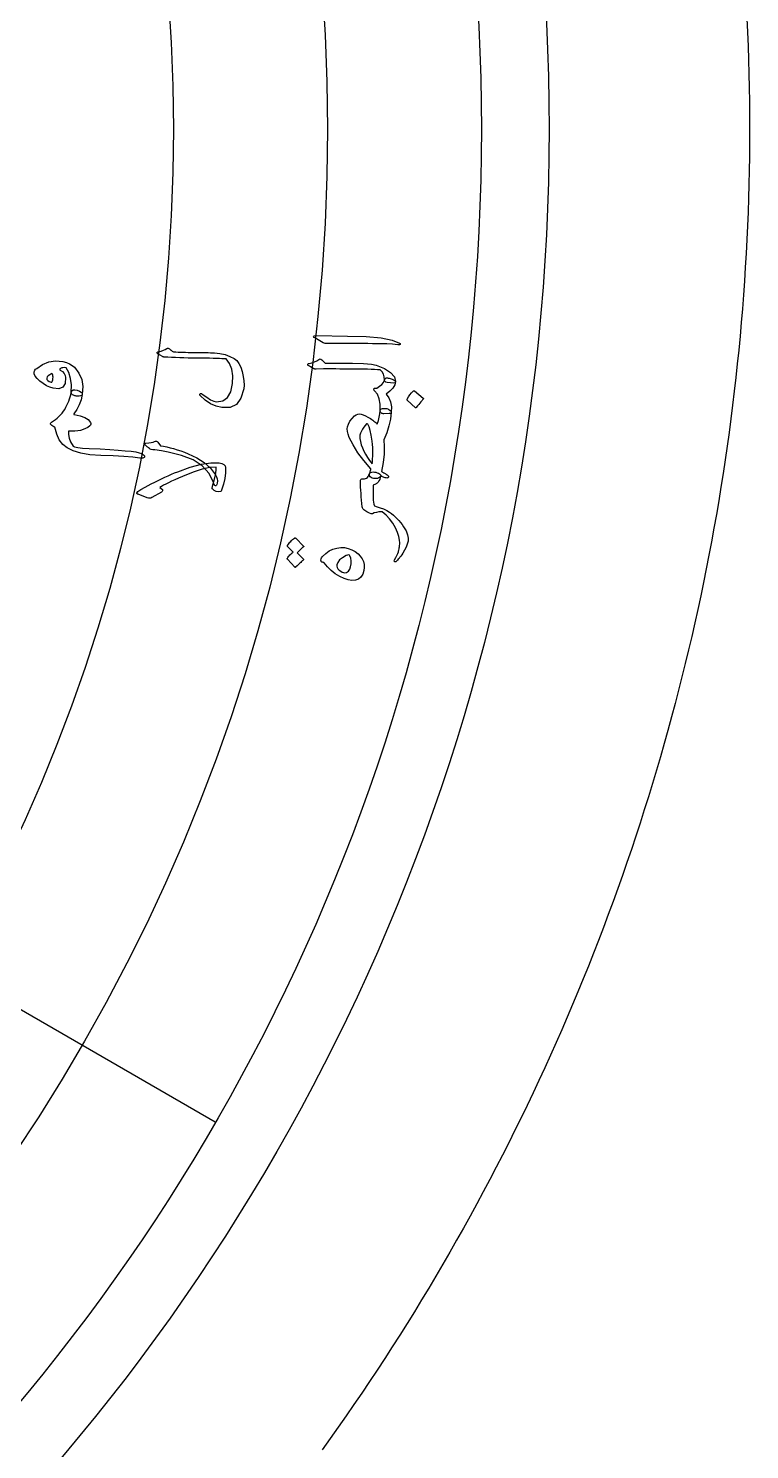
# Model space of a CAD drawing. Header units: millimetres. Extents: x -45 to 45, y -45 to 58.
# Drawn here: x 30.61 to 45, y -26.36 to 2.01 of the extents above; entities that cross this region are included whole.
import ezdxf

# ---------------------------------------------------------------- set-up
doc = ezdxf.new("R2010")
doc.units = ezdxf.units.MM
for name, color, linetype in [('CUT_OUTER', 1, 'Continuous'), ('ENGRAVE', 7, 'Continuous'), ('ENGRAVE_FINE', 8, 'Continuous'), ('GUIDE', 3, 'Continuous'), ('TEXT', 5, 'Continuous')]:
    doc.layers.add(name, color=color, linetype=linetype)

msp = doc.modelspace()

# ---------------------------------------------------------------- linework, layer by layer
at = {"layer": 'CUT_OUTER'}
msp.add_lwpolyline([(44.9458, 2.208), (44.9585, 1.9322), (44.9695, 1.6563), (44.9788, 1.3804), (44.9864, 1.1044), (44.9924, 0.8283), (44.9966, 0.5522), (44.9992, 0.2761), (45, 0), (44.9992, -0.2761), (44.9966, -0.5522), (44.9924, -0.8283), (44.9864, -1.1044), (44.9788, -1.3804), (44.9695, -1.6563), (44.9585, -1.9322), (44.9458, -2.208), (44.9314, -2.4838), (44.9153, -2.7594), (44.8975, -3.035), (44.8781, -3.3104), (44.8569, -3.5857), (44.8341, -3.8609), (44.8095, -4.1359), (44.7833, -4.4108), (44.7554, -4.6855), (44.7258, -4.96), (44.6945, -5.2343), (44.6616, -5.5085), (44.6269, -5.7824), (44.5906, -6.0561), (44.5526, -6.3296), (44.5129, -6.6029), (44.4716, -6.8759), (44.4286, -7.1486), (44.3839, -7.4211), (44.3375, -7.6933), (44.2895, -7.9652), (44.2397, -8.2368), (44.1884, -8.5081), (44.1353, -8.7791), (44.0806, -9.0497), (44.0243, -9.32), (43.9663, -9.59), (43.9066, -9.8596), (43.8453, -10.1288), (43.7823, -10.3976), (43.7177, -10.6661), (43.6514, -10.9341), (43.5835, -11.2017), (43.5139, -11.469), (43.4427, -11.7357), (43.3699, -12.0021), (43.2955, -12.268), (43.2194, -12.5334), (43.1417, -12.7983), (43.0623, -13.0628), (42.9814, -13.3268), (42.8988, -13.5903), (42.8146, -13.8532), (42.7288, -14.1157), (42.6414, -14.3776), (42.5523, -14.639), (42.4617, -14.8998), (42.3695, -15.16), (42.2757, -15.4197), (42.1803, -15.6788), (42.0833, -15.9374), (41.9847, -16.1953), (41.8845, -16.4526), (41.7828, -16.7093), (41.6795, -16.9653), (41.5746, -17.2208), (41.4681, -17.4755), (41.3601, -17.7296), (41.2506, -17.9831), (41.1394, -18.2359), (41.0268, -18.4879), (40.9126, -18.7393), (40.7968, -18.99), (40.6795, -19.24), (40.5607, -19.4892), (40.4404, -19.7377), (40.3185, -19.9855), (40.1951, -20.2325), (40.0702, -20.4788), (39.9438, -20.7242), (39.8159, -20.9689), (39.6865, -21.2129), (39.5556, -21.456), (39.4232, -21.6983), (39.2893, -21.9398), (39.1539, -22.1804), (39.0171, -22.4202), (38.8788, -22.6592), (38.739, -22.8974), (38.5978, -23.1346), (38.4551, -23.371), (38.311, -23.6065), (38.1654, -23.8412), (38.0184, -24.0749), (37.87, -24.3077), (37.7201, -24.5396), (37.5688, -24.7706), (37.4161, -25.0007), (37.262, -25.2298), (37.1065, -25.4579), (36.9496, -25.6851), (36.7913, -25.9114), (36.6316, -26.1366), (36.4706, -26.3609)], dxfattribs=at)
at = {"layer": 'ENGRAVE'}
for radius in [39.65, 33.5042]:
    msp.add_circle((0, 0), radius, dxfattribs=at)
at = {"layer": 'ENGRAVE_FINE'}
msp.add_lwpolyline([(34.3379, -19.825), (29.0155, -16.7521)], dxfattribs=at)
msp.add_circle((0, 0), 36.5771, dxfattribs=at)
at = {"layer": 'GUIDE'}
msp.add_circle((0, 0), 41, dxfattribs=at)
at = {"layer": 'TEXT'}
for points in [[(36.3569, -4.1875), (36.3136, -4.1592), (36.2996, -4.139), (36.3149, -4.1266), (36.3594, -4.122), (36.9738, -4.1348), (37.3509, -4.1428), (37.6499, -4.1682), (37.871, -4.2119), (38.0139, -4.274), (38.0251, -4.2837), (38.0307, -4.2918), (38.0309, -4.2983), (38.0257, -4.3033), (38.0179, -4.3069), (38.0081, -4.309), (37.9962, -4.3095), (37.9823, -4.3086), (37.8748, -4.2964), (37.7602, -4.2884), (37.6386, -4.2847), (37.5098, -4.2851), (37.4763, -4.2846), (37.3855, -4.284), (37.2375, -4.2834), (37.0324, -4.2826), (36.5771, -4.2839), (36.5531, -4.2823), (36.5312, -4.2785), (36.5114, -4.2725), (36.4938, -4.2643)], [(33.1926, -4.4866), (33.1863, -4.482), (33.1822, -4.4766), (33.1801, -4.4703), (33.18, -4.4633), (33.1822, -4.4566), (33.1867, -4.4513), (33.1935, -4.4473), (33.2027, -4.4448), (33.2558, -4.4317), (33.3022, -4.4164), (33.3419, -4.3987), (33.3749, -4.3788), (33.3866, -4.3731), (33.3992, -4.3728), (33.4129, -4.3777), (33.4275, -4.3879), (33.4344, -4.3941), (33.441, -4.4), (33.4474, -4.4056), (33.4536, -4.4109), (33.4593, -4.4159), (33.4646, -4.4205), (33.4694, -4.4248), (33.4736, -4.4288), (33.4814, -4.4355), (33.491, -4.4409), (33.5025, -4.4448), (33.5159, -4.4474), (33.5543, -4.4499), (33.5962, -4.4521), (33.6417, -4.4539), (33.6907, -4.4553), (33.7433, -4.4565), (33.7993, -4.4576), (33.8589, -4.4585), (33.922, -4.4594), (33.985, -4.4593), (34.0443, -4.4597), (34.0996, -4.4605), (34.1512, -4.4618), (34.1991, -4.4634), (34.2434, -4.4652), (34.2842, -4.4672), (34.3215, -4.4695), (34.4313, -4.4809), (34.5337, -4.5033), (34.6288, -4.537), (34.7166, -4.5819), (34.7664, -4.6211), (34.8097, -4.6774), (34.8464, -4.7508), (34.8764, -4.8414), (34.898, -4.9382), (34.9099, -5.0282), (34.9123, -5.1111), (34.9052, -5.187), (34.8512, -5.3716), (34.7602, -5.4953), (34.633, -5.558), (34.4699, -5.5601), (34.3532, -5.5314), (34.2424, -5.4819), (34.1374, -5.4116), (34.038, -5.3209), (34.0325, -5.3143), (34.0294, -5.3078), (34.0288, -5.3015), (34.0308, -5.2953), (34.0345, -5.2889), (34.0387, -5.2842), (34.0435, -5.2813), (34.0489, -5.2802), (34.0566, -5.28), (34.0638, -5.2814), (34.0705, -5.2844), (34.0767, -5.289), (34.1669, -5.3543), (34.245, -5.402), (34.3109, -5.432), (34.3648, -5.444), (34.4878, -5.4258), (34.5821, -5.359), (34.6474, -5.2434), (34.6832, -5.0793), (34.6887, -4.9274), (34.6693, -4.7951), (34.6251, -4.6826), (34.5565, -4.59), (34.5178, -4.5866), (34.4725, -4.5836), (34.4205, -4.581), (34.362, -4.5787), (34.2966, -4.5769), (34.2243, -4.5757), (34.1451, -4.575), (34.0589, -4.5749), (33.9702, -4.5738), (33.8829, -4.5722), (33.797, -4.5702), (33.7126, -4.5679), (33.6297, -4.565), (33.5482, -4.5614), (33.4683, -4.5572), (33.3898, -4.5524), (33.3138, -4.5507), (33.3053, -4.5492), (33.2975, -4.5469), (33.2904, -4.5439), (33.2839, -4.5401)], [(30.7233, -4.848), (30.7284, -4.8317), (30.7387, -4.8144), (30.7543, -4.796), (30.775, -4.7765), (30.8923, -4.6973), (31.0181, -4.6484), (31.1525, -4.63), (31.2956, -4.6426), (31.3682, -4.6612), (31.4318, -4.6863), (31.486, -4.718), (31.5311, -4.7564), (31.6184, -4.8725), (31.6734, -5.0011), (31.6959, -5.142), (31.6858, -5.2949), (31.6797, -5.3095), (31.6669, -5.3207), (31.6474, -5.3285), (31.6212, -5.3329), (31.6069, -5.3338), (31.5925, -5.3335), (31.5781, -5.3321), (31.5634, -5.3296), (31.5491, -5.3263), (31.5355, -5.3226), (31.5226, -5.3186), (31.5103, -5.3142), (31.4896, -5.3038), (31.475, -5.291), (31.4664, -5.2757), (31.464, -5.2579), (31.4686, -5.1091), (31.4528, -4.9771), (31.4168, -4.8619), (31.3607, -4.7636), (31.3254, -4.7625), (31.297, -4.7634), (31.2755, -4.7663), (31.2611, -4.7712), (31.2482, -4.7777), (31.2395, -4.7843), (31.2348, -4.7908), (31.2343, -4.7974), (31.2352, -4.8021), (31.2368, -4.8059), (31.2391, -4.809), (31.2423, -4.8112), (31.2874, -4.8425), (31.3205, -4.8777), (31.3415, -4.9167), (31.3506, -4.9596), (31.3408, -5.0787), (31.2957, -5.1543), (31.2156, -5.1862), (31.1006, -5.1745), (31.0369, -5.1538), (30.9724, -5.123), (30.907, -5.0821), (30.8407, -5.0312), (30.7848, -4.9801), (30.7466, -4.9325), (30.7261, -4.8885), (30.7233, -4.848)], [(36.3082, -4.7859), (36.2699, -4.7644), (36.2395, -4.7476), (36.217, -4.7355), (36.2024, -4.7281), (36.1932, -4.7227), (36.1869, -4.7164), (36.1836, -4.7093), (36.1832, -4.7013), (36.1859, -4.6927), (36.1915, -4.686), (36.2, -4.6812), (36.2114, -4.6782), (36.2671, -4.6652), (36.318, -4.6475), (36.3641, -4.6252), (36.4055, -4.5982), (36.4185, -4.5908), (36.4323, -4.59), (36.4468, -4.5956), (36.4621, -4.6078), (36.5322, -4.6706), (36.5671, -4.6714), (36.6013, -4.6721), (36.6349, -4.6727), (36.6679, -4.6732), (36.7002, -4.6736), (36.732, -4.6739), (36.7631, -4.6742), (36.7936, -4.6744), (37.0761, -4.6759), (37.2962, -4.6825), (37.4539, -4.6946), (37.5492, -4.7124), (37.7175, -4.7813), (37.8384, -4.8592), (37.9117, -4.946), (37.9374, -5.0414), (37.9371, -5.0439), (37.9367, -5.0465), (37.9364, -5.049), (37.9361, -5.0515), (37.9201, -5.0645), (37.887, -5.0698), (37.8366, -5.0673), (37.769, -5.0572), (37.7442, -5.0515), (37.7269, -5.042), (37.717, -5.0288), (37.7145, -5.0118), (37.7103, -4.9469), (37.6944, -4.8914), (37.6669, -4.8451), (37.6277, -4.8081), (37.5756, -4.8036), (37.5161, -4.7999), (37.4493, -4.7969), (37.3751, -4.7947), (37.2939, -4.7931), (37.2061, -4.792), (37.1115, -4.7915), (37.0103, -4.7914), (36.9109, -4.7905), (36.8216, -4.7898), (36.7423, -4.7896), (36.673, -4.7896), (36.6138, -4.7897), (36.5647, -4.7896), (36.5257, -4.7892), (36.4968, -4.7887), (36.3524, -4.7942), (36.3384, -4.7931), (36.3264, -4.7913), (36.3163, -4.7889), (36.3082, -4.7859)], [(30.977, -4.9707), (30.98, -4.9961), (30.9953, -5.0182), (31.0228, -5.0369), (31.0625, -5.0523), (31.069, -5.0532), (31.0737, -5.0535), (31.0766, -5.0532), (31.0777, -5.0523), (31.0877, -5.0286), (31.095, -5.0041), (31.0995, -4.9789), (31.1013, -4.9529), (31.1001, -4.9296), (31.0961, -4.91), (31.0892, -4.894), (31.0797, -4.8816), (31.0357, -4.9029), (31.0039, -4.9249), (30.9843, -4.9474), (30.977, -4.9707)], [(37.7145, -5.0118), (37.7235, -4.9929), (37.7321, -4.9793), (37.7402, -4.971), (37.748, -4.9681), (37.7594, -4.9677), (37.7731, -4.9688), (37.7891, -4.9716), (37.8075, -4.9759), (37.8658, -4.9933), (37.9069, -5.01), (37.9308, -5.0261), (37.9374, -5.0414), (37.9189, -5.1078), (37.8814, -5.1716), (37.825, -5.2327), (37.7495, -5.2909), (37.8009, -5.3637), (37.835, -5.4482), (37.8518, -5.5445), (37.8512, -5.6524), (37.8472, -5.6634), (37.8388, -5.6716), (37.8262, -5.6769), (37.8093, -5.6793), (37.7025, -5.6837), (37.6906, -5.6841), (37.6782, -5.6813), (37.6654, -5.6752), (37.6521, -5.6659), (37.6423, -5.656), (37.6351, -5.6449), (37.6306, -5.6326), (37.6288, -5.6192), (37.6288, -5.4909), (37.6104, -5.3829), (37.5736, -5.2953), (37.5187, -5.2282), (37.511, -5.2202), (37.5059, -5.2113), (37.5035, -5.2014), (37.5037, -5.1907), (37.5065, -5.1812), (37.5116, -5.1748), (37.5191, -5.1716), (37.5291, -5.1715), (37.5384, -5.1725), (37.5466, -5.1727), (37.5536, -5.172), (37.5594, -5.1706), (37.6151, -5.1357), (37.6595, -5.0976), (37.6927, -5.0563), (37.7145, -5.0118)], [(31.0693, -5.8519), (31.1097, -5.827), (31.1482, -5.8), (31.1849, -5.7711), (31.2197, -5.7401), (31.2522, -5.7071), (31.2823, -5.6719), (31.3098, -5.6347), (31.3347, -5.5953), (31.3575, -5.5547), (31.3784, -5.5137), (31.3973, -5.4724), (31.4144, -5.4307), (31.4296, -5.3884), (31.4429, -5.3456), (31.4544, -5.3021), (31.464, -5.2579), (31.4784, -5.2257), (31.5034, -5.2076), (31.539, -5.2038), (31.5853, -5.2141), (31.632, -5.2326), (31.6644, -5.2522), (31.6823, -5.273), (31.6858, -5.2949), (31.6609, -5.4048), (31.6243, -5.5068), (31.5761, -5.6008), (31.5163, -5.6867), (31.5141, -5.6908), (31.5143, -5.6941), (31.5169, -5.6965), (31.5219, -5.698), (31.6408, -5.7218), (31.7354, -5.756), (31.8055, -5.8008), (31.851, -5.8562), (31.8578, -5.8756), (31.8574, -5.8938), (31.85, -5.9106), (31.8356, -5.9261), (31.795, -5.9545), (31.7508, -5.9787), (31.7028, -5.9987), (31.6512, -6.0146), (31.596, -6.0258), (31.5372, -6.0319), (31.475, -6.033), (31.4094, -6.029), (31.4067, -6.0963), (31.421, -6.1688), (31.4522, -6.2468), (31.5004, -6.3304), (31.5294, -6.3458), (31.5928, -6.3587), (31.6904, -6.3691), (31.8222, -6.3768), (32.0398, -6.3865), (32.2325, -6.3969), (32.4003, -6.4079), (32.5434, -6.4199), (32.6614, -6.4326), (32.7543, -6.446), (32.8221, -6.4602), (32.8647, -6.4752), (32.8895, -6.4885), (32.9079, -6.5012), (32.9202, -6.5134), (32.9261, -6.5251), (32.9277, -6.5372), (32.9248, -6.5478), (32.9175, -6.5568), (32.9056, -6.5642), (32.8904, -6.5694), (32.8729, -6.5718), (32.8531, -6.5714), (32.831, -6.5681), (32.6926, -6.55), (32.5166, -6.5353), (32.3029, -6.5237), (32.0518, -6.5149), (31.8377, -6.501), (31.6547, -6.4712), (31.5025, -6.4261), (31.3811, -6.3657), (31.2959, -6.2938), (31.2269, -6.2011), (31.1738, -6.0877), (31.1364, -5.9537), (31.1155, -5.9416), (31.0966, -5.9289), (31.0798, -5.9157), (31.0649, -5.9019), (31.0538, -5.8881), (31.0509, -5.8751), (31.056, -5.8631), (31.0693, -5.8519)], [(38.1686, -5.4139), (38.166, -5.4103), (38.1647, -5.4056), (38.1649, -5.3999), (38.1665, -5.393), (38.1929, -5.3467), (38.2232, -5.3038), (38.2573, -5.2643), (38.2954, -5.2281), (38.3008, -5.2248), (38.306, -5.2238), (38.3109, -5.2249), (38.3155, -5.2283), (38.4871, -5.3735), (38.491, -5.3786), (38.4912, -5.3845), (38.4879, -5.3911), (38.4811, -5.3986), (38.4751, -5.405), (38.4661, -5.4153), (38.454, -5.4293), (38.4389, -5.4471), (38.4207, -5.4689), (38.3993, -5.4952), (38.3747, -5.5258), (38.3469, -5.5607), (38.3425, -5.5653), (38.3384, -5.5673), (38.3347, -5.5667), (38.3313, -5.5637)], [(37.6989, -6.2039), (37.7103, -6.3378), (37.7075, -6.4878), (37.6901, -6.6536), (37.6581, -6.8353), (37.6619, -6.8376), (37.6666, -6.8407), (37.6721, -6.8446), (37.6784, -6.8493), (37.6857, -6.8545), (37.6942, -6.8599), (37.704, -6.8655), (37.715, -6.8714), (37.7261, -6.8773), (37.7364, -6.883), (37.7457, -6.8885), (37.754, -6.8939), (37.7617, -6.899), (37.7688, -6.9037), (37.7753, -6.908), (37.7813, -6.9118), (37.7905, -6.9196), (37.7953, -6.9286), (37.7958, -6.9387), (37.792, -6.9499), (37.7849, -6.9588), (37.7748, -6.9642), (37.7619, -6.9661), (37.7461, -6.9647), (37.7271, -6.9605), (37.7091, -6.9553), (37.6924, -6.949), (37.6767, -6.9416), (37.668, -6.9376), (37.6603, -6.9341), (37.6539, -6.9311), (37.6486, -6.9287), (37.6445, -6.9268), (37.6416, -6.9255), (37.6398, -6.9247), (37.6393, -6.9244), (37.6218, -6.9458), (37.6013, -6.9617), (37.5776, -6.9723), (37.5507, -6.9774), (37.5221, -6.9777), (37.4954, -6.9742), (37.4707, -6.9668), (37.448, -6.9557), (37.4291, -6.9404), (37.4178, -6.9233), (37.4142, -6.9044), (37.4182, -6.8837), (37.4236, -6.8664), (37.4284, -6.8505), (37.4324, -6.836), (37.4356, -6.823), (37.4381, -6.8113), (37.44, -6.8008), (37.4411, -6.7914), (37.4416, -6.7832), (37.3022, -6.6192), (37.1844, -6.4598), (37.0881, -6.3047), (37.0134, -6.1539), (36.989, -6.0902), (36.9742, -6.0345), (36.9692, -5.9866), (36.9739, -5.9467), (36.9949, -5.8888), (37.0262, -5.8328), (37.0679, -5.7787), (37.1199, -5.7263), (37.1502, -5.704), (37.1822, -5.6907), (37.216, -5.6864), (37.2516, -5.6912), (37.2905, -5.7038), (37.334, -5.7228), (37.3822, -5.7482), (37.4351, -5.78), (37.4615, -5.7967), (37.485, -5.8128), (37.5058, -5.8283), (37.5239, -5.8432), (37.5394, -5.8573), (37.5526, -5.8703), (37.5634, -5.882), (37.5718, -5.8927), (37.5935, -5.8202), (37.6103, -5.7505), (37.622, -5.6834), (37.6288, -5.6192), (37.6328, -5.6044), (37.6423, -5.5926), (37.6573, -5.5838), (37.6779, -5.5781), (37.72, -5.5758), (37.7588, -5.5812), (37.7943, -5.5944), (37.8264, -5.6155), (37.8378, -5.6279), (37.8457, -5.6381), (37.8502, -5.6463), (37.8512, -5.6524), (37.8349, -5.7895), (37.8041, -5.9272), (37.7587, -6.0654), (37.6989, -6.2039)], [(37.3553, -5.8865), (37.3285, -5.918), (37.3031, -5.9528), (37.2789, -5.991), (37.2561, -6.0325), (37.2375, -6.0729), (37.2257, -6.1102), (37.2207, -6.1446), (37.2224, -6.176), (37.2347, -6.2395), (37.2522, -6.3027), (37.2748, -6.3659), (37.3026, -6.4289), (37.3357, -6.492), (37.3747, -6.5555), (37.4193, -6.6193), (37.4697, -6.6835), (37.4751, -6.6338), (37.4791, -6.5821), (37.4816, -6.5284), (37.4826, -6.4727), (37.4819, -6.4151), (37.4794, -6.3558), (37.4751, -6.2948), (37.4689, -6.2322), (37.4519, -6.1134), (37.4314, -6.0164), (37.4075, -5.9413), (37.3804, -5.888), (37.3749, -5.8825), (37.3689, -5.8805), (37.3624, -5.8818), (37.3553, -5.8865)], [(34.3402, -6.8997), (34.362, -6.9399), (34.3752, -6.9816), (34.3798, -7.0248), (34.376, -7.0694), (34.3694, -7.0941), (34.3617, -7.1111), (34.3527, -7.1204), (34.3424, -7.122), (34.3309, -7.1161), (34.3201, -7.1036), (34.3102, -7.0844), (34.3011, -7.0585), (34.2151, -6.8763), (34.0801, -6.7251), (33.8964, -6.6051), (33.6646, -6.5158), (33.5326, -6.4798), (33.3998, -6.4496), (33.2661, -6.425), (33.1317, -6.406), (33.0928, -6.4006), (33.0622, -6.3942), (33.04, -6.3871), (33.0261, -6.3791), (33.0086, -6.3643), (32.993, -6.3513), (32.9793, -6.3401), (32.9676, -6.3306), (32.9578, -6.3227), (32.95, -6.3163), (32.9442, -6.3114), (32.9403, -6.3079), (32.9357, -6.3016), (32.933, -6.2956), (32.9323, -6.29), (32.9334, -6.2848), (32.9373, -6.2787), (32.9416, -6.2743), (32.9465, -6.2717), (32.9519, -6.2708), (33.0126, -6.266), (33.0621, -6.2589), (33.1004, -6.2498), (33.1275, -6.2384), (33.147, -6.2296), (33.1644, -6.2284), (33.1799, -6.2347), (33.1934, -6.2486), (33.2454, -6.3201), (33.3078, -6.3309), (33.3721, -6.3444), (33.4383, -6.3607), (33.5064, -6.3797), (33.5765, -6.4013), (33.6488, -6.4255), (33.7234, -6.4522), (33.8, -6.4815), (33.9702, -6.5614), (34.1171, -6.6577), (34.2405, -6.7704), (34.3402, -6.8997)], [(34.2741, -7.1558), (34.2964, -7.0818), (34.3149, -7.0145), (34.3299, -6.9539), (34.3413, -6.8999), (34.3493, -6.8526), (34.3541, -6.8117), (34.3557, -6.7774), (34.3542, -6.7496), (34.2314, -6.754), (34.0787, -6.7865), (33.8959, -6.8466), (33.683, -6.9336), (33.6041, -6.9683), (33.5316, -7.0008), (33.4656, -7.0311), (33.4061, -7.0593), (33.3533, -7.0855), (33.3072, -7.1096), (33.2679, -7.1318), (33.2354, -7.1521), (33.2849, -7.1961), (33.2888, -7.2112), (33.2868, -7.2244), (33.2789, -7.2358), (33.2652, -7.2453), (33.0725, -7.3563), (33.0504, -7.3655), (33.028, -7.3697), (33.0053, -7.3688), (32.9823, -7.3628), (32.8004, -7.2914), (32.7877, -7.2857), (32.7791, -7.2795), (32.7746, -7.2729), (32.7742, -7.2658), (32.795, -7.2377), (32.85, -7.1978), (32.939, -7.1459), (33.062, -7.0816), (33.1316, -7.0465), (33.2001, -7.0127), (33.2675, -6.9804), (33.3339, -6.9495), (33.3992, -6.92), (33.4635, -6.892), (33.5266, -6.8654), (33.5888, -6.8404), (33.8398, -6.7504), (34.0609, -6.6902), (34.2523, -6.6609), (34.414, -6.6631), (34.4684, -6.6752), (34.508, -6.6945), (34.533, -6.7209), (34.5433, -6.7546), (34.543, -6.8638), (34.5299, -6.9757), (34.504, -7.0902), (34.4653, -7.2072), (34.4612, -7.2179), (34.4562, -7.226), (34.4504, -7.2317), (34.4436, -7.2349), (34.3957, -7.2396), (34.3536, -7.2337), (34.3175, -7.2174), (34.2873, -7.1906), (34.2789, -7.18), (34.2739, -7.1706), (34.2723, -7.1626), (34.2741, -7.1558)], [(37.6402, -6.9194), (37.6313, -6.9581), (37.6197, -6.9921), (37.6056, -7.0215), (37.5887, -7.0461), (37.5797, -7.0569), (37.5696, -7.0666), (37.5584, -7.0754), (37.5462, -7.0831), (37.5331, -7.0902), (37.5194, -7.097), (37.5051, -7.1035), (37.4903, -7.1098), (37.4859, -7.2161), (37.4865, -7.3145), (37.4923, -7.405), (37.5032, -7.4877), (37.509, -7.5058), (37.5191, -7.5199), (37.5335, -7.53), (37.5521, -7.5362), (37.6294, -7.5581), (37.6986, -7.5837), (37.7598, -7.6129), (37.8129, -7.6457), (37.8535, -7.6758), (37.8927, -7.7078), (37.9306, -7.7417), (37.9671, -7.7775), (38.0021, -7.8151), (38.0354, -7.8546), (38.067, -7.896), (38.0969, -7.9392), (38.1456, -8.0215), (38.1766, -8.0974), (38.1901, -8.1667), (38.1861, -8.2293), (38.1703, -8.2868), (38.1474, -8.3457), (38.1174, -8.406), (38.0802, -8.4676), (38.0598, -8.4972), (38.0404, -8.524), (38.0221, -8.5481), (38.0049, -8.5695), (37.9889, -8.5883), (37.9742, -8.6048), (37.9608, -8.6189), (37.9488, -8.6306), (37.9393, -8.6372), (37.93, -8.6402), (37.9208, -8.6396), (37.9119, -8.6354), (37.9052, -8.6286), (37.9031, -8.6203), (37.9056, -8.6103), (37.9125, -8.5987), (37.9408, -8.5535), (37.9634, -8.512), (37.9804, -8.4742), (37.9917, -8.44), (37.9966, -8.4221), (38.0012, -8.4029), (38.0053, -8.3825), (38.0092, -8.3609), (38.0126, -8.338), (38.0156, -8.3139), (38.0183, -8.2886), (38.0205, -8.262), (38.0177, -8.2042), (38.002, -8.1345), (37.9734, -8.053), (37.9318, -7.9598), (37.8791, -7.8656), (37.8171, -7.7812), (37.746, -7.7067), (37.6659, -7.6419), (37.6626, -7.6393), (37.659, -7.6379), (37.6552, -7.6378), (37.6512, -7.6389), (37.6006, -7.6432), (37.5543, -7.6515), (37.5122, -7.6639), (37.4745, -7.6804), (37.4517, -7.6825), (37.4155, -7.6696), (37.3657, -7.6417), (37.3024, -7.5989), (37.2907, -7.5877), (37.2818, -7.5749), (37.2759, -7.5603), (37.2728, -7.5442), (37.2655, -7.4753), (37.2588, -7.4075), (37.2527, -7.3409), (37.2472, -7.2755), (37.2426, -7.2109), (37.2391, -7.1469), (37.2366, -7.0835), (37.2351, -7.0206), (37.2363, -7.0059), (37.2412, -6.995), (37.2498, -6.988), (37.2622, -6.9849), (37.2889, -6.9848), (37.3136, -6.9818), (37.3363, -6.9758), (37.357, -6.9669), (37.3748, -6.9535), (37.391, -6.9343), (37.4058, -6.9094), (37.4191, -6.8788), (37.4286, -6.8642), (37.4433, -6.8538), (37.4634, -6.8476), (37.4887, -6.8455), (37.5163, -6.847), (37.5434, -6.8516), (37.5699, -6.8594), (37.5959, -6.8702), (37.617, -6.8824), (37.6314, -6.8947), (37.6391, -6.907), (37.6402, -6.9194)], [(35.7829, -8.3297), (35.7806, -8.3261), (35.7797, -8.3215), (35.7803, -8.3161), (35.7825, -8.3097), (35.7968, -8.2885), (35.8119, -8.2682), (35.8278, -8.2489), (35.8443, -8.2305), (35.8618, -8.2129), (35.8804, -8.1961), (35.9001, -8.1799), (35.9209, -8.1644), (35.9268, -8.1619), (35.9325, -8.1615), (35.938, -8.1632), (35.9434, -8.1671), (36.1023, -8.3237), (36.104, -8.3273), (36.1029, -8.332), (36.0991, -8.3375), (36.0925, -8.344), (36.0868, -8.3482), (36.0786, -8.3552), (36.0681, -8.3652), (36.0551, -8.378), (36.0395, -8.3939), (36.021, -8.4128), (35.9998, -8.4348), (35.9757, -8.4599), (36.0977, -8.5842), (36.1011, -8.5895), (36.1009, -8.5951), (36.0971, -8.6011), (36.0896, -8.6075), (36.0831, -8.6131), (36.0733, -8.6219), (36.0601, -8.634), (36.0436, -8.6494), (36.0236, -8.6684), (36.0001, -8.6912), (35.9731, -8.7179), (35.9426, -8.7483), (35.9381, -8.7512), (35.934, -8.7519), (35.9305, -8.7506), (35.9275, -8.7472), (35.7783, -8.5883), (35.7759, -8.5846), (35.7751, -8.58), (35.7758, -8.5745), (35.7779, -8.5682), (35.7893, -8.55), (35.8015, -8.5326), (35.8147, -8.516), (35.8288, -8.5003), (35.8436, -8.4854), (35.8591, -8.4712), (35.8752, -8.4578), (35.8919, -8.4452)], [(36.4495, -8.6272), (36.4448, -8.6043), (36.4483, -8.5805), (36.4601, -8.5558), (36.48, -8.5301), (36.5451, -8.4698), (36.6141, -8.4219), (36.6872, -8.3866), (36.7645, -8.3638), (36.8419, -8.3535), (36.9181, -8.3558), (36.9929, -8.371), (37.0664, -8.3991), (37.1312, -8.4345), (37.1866, -8.476), (37.2326, -8.5236), (37.2692, -8.5771), (37.2953, -8.6342), (37.3098, -8.6923), (37.3128, -8.7514), (37.3043, -8.8113), (37.2807, -8.8867), (37.2445, -8.9441), (37.1958, -8.9834), (37.1348, -9.0047), (37.0656, -9.0095), (36.9903, -8.9988), (36.9088, -8.9727), (36.821, -8.9312), (36.7326, -8.8772), (36.6515, -8.8139), (36.5777, -8.7413), (36.5111, -8.6596), (36.5078, -8.6566), (36.5016, -8.6536), (36.4926, -8.6505), (36.4807, -8.6473), (36.4678, -8.6435), (36.4583, -8.6388), (36.4522, -8.6334), (36.4495, -8.6272)], [(37.0263, -8.5187), (37.0159, -8.5055), (36.9998, -8.5003), (36.978, -8.5032), (36.9505, -8.5141), (36.8759, -8.5564), (36.82, -8.6013), (36.7825, -8.6488), (36.7636, -8.699), (36.7622, -8.7246), (36.77, -8.7505), (36.787, -8.7768), (36.8133, -8.8033), (36.8429, -8.8266), (36.8699, -8.8432), (36.8943, -8.8531), (36.9162, -8.8562), (36.9596, -8.8486), (36.9947, -8.826), (37.0215, -8.7884), (37.0398, -8.7359), (37.05, -8.6755), (37.0511, -8.6192), (37.0432, -8.5669), (37.0263, -8.5187)]]:
    msp.add_lwpolyline(points, close=True, dxfattribs=at)

doc.saveas('drawing.dxf')
